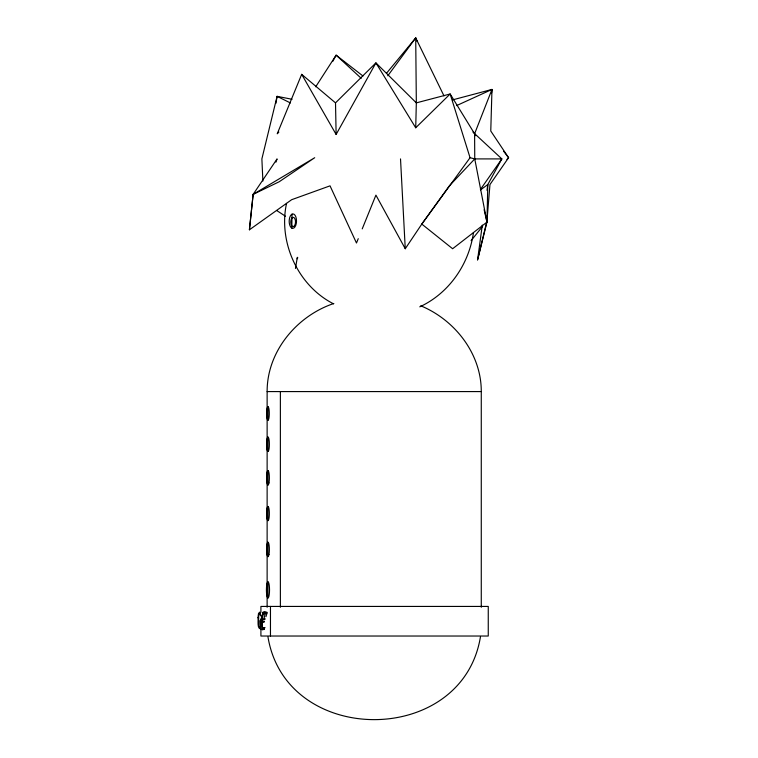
<?xml version="1.0" encoding="UTF-8"?>
<svg xmlns="http://www.w3.org/2000/svg" width="758" height="758" viewBox="0 0 758 758"><rect width="100%" height="100%" fill="white"/><g stroke="black" fill="none" stroke-linecap="round" stroke-linejoin="round"><path stroke-width="1.14" d="M291.811 228.082A7.201 3.657 -89.1 0 1 289.186 221.109A7.201 3.657 -89.1 0 1 291.991 214.173L292.948 213.927A7.201 3.657 -89.1 0 1 296.511 221.156A7.201 3.657 -89.1 0 1 292.749 228.329L291.811 228.082L292.038 214.154M482.296 225.098L477.578 259.871L486.968 222.103L487.801 184.545L501.853 158.905L472.973 132.1M475.787 135.72L450.157 93.983L415.716 127.78L416.332 102.87L415.716 37.9L386.438 73.355M452.573 99.885L491.97 89.435L490.767 131.011L508.59 157.711L489.962 184.545L486.968 220.9L477.578 259.871M265.679 612.597L264.04 612.786L265.679 612.597L264.04 612.786L265.679 612.597L264.855 612.691M267.129 607.281L267.129 391.583C266.968 351.57 296.719 315.934 333.823 303.494M358.25 238.675L356.478 243.024L330.033 185.843L291.641 199.705L249.41 229.807L253.144 194.361L277.087 158.905L275.94 162.146M249.41 229.807L253.144 194.361L314.712 157.711L279.228 181.74L253.144 194.361M491.591 92.94L491.97 89.435L456.591 105.599M487.015 190.334L487.801 184.545L480.6 189.841M275.959 103.287L277.087 96.342L292.076 99.27M295.459 268.465L297.25 257.758M480.43 636.91C462.285 747.199 286.126 747.199 267.972 636.91M261.747 623.029L261.652 621.162L260.799 620.47L263.064 612.104L264.656 611.592L267.242 612.417L265.935 616.69M263.689 620.025L265.148 613.753L266.74 613.241M264.305 629.434L262.135 629.68L262.552 627.899L261.709 620.48L261.804 623.787M262.96 629.491L263.32 627.956L264.94 627.766M261.652 621.162L263.414 613.629L262.543 612.957M261.823 622.356L262.022 628.325L264.182 628.022M473.447 232.649C468.984 264.334 449.02 293.299 419.761 306.848M286.543 203.371C278.12 242.153 297.913 285.747 333.539 303.835M265.404 618.983L262.06 619.428L262.041 622.498L264.201 622.166M491.97 89.435L474.603 133.778L474.754 158.905L486.968 222.103L452.621 248.738L421.799 224.084L449.361 185.843L474.754 158.905L501.853 158.905L480.373 189.547M362.229 228.878L375.921 195.138L405.255 248.738L421.799 224.084L470.055 157.711L450.157 93.983L416.332 102.87L375.921 62.895L335.51 102.87L336.126 134.45L375.921 62.895L415.716 127.78M335.51 102.87L301.684 74.341L277.239 133.778L278.868 132.1M262.638 613.933L260.799 620.47M332.781 61.379L336.126 55.154L362.959 76.008M315.716 86.791L336.126 55.154L361.215 78.311M387.793 75.791L415.716 37.9L443.989 95.887M471.088 240.656L482.638 226.291M506.979 159.445L508.59 157.711L503.691 151.325M262.277 621.674L264.514 621.333M262.552 627.899L264.722 627.652M264.125 629.064L262.135 629.68M267.129 391.583L481.273 391.583L481.273 607.281M263.414 613.629L265.148 613.753M470.055 157.711L474.754 158.905M420.775 305.806C454.933 319.914 481.425 353.853 481.273 391.583M290.409 102.946L277.087 96.342L261.88 158.905L262.884 181.039M276.613 210.459L285.434 216.219M301.684 74.341L336.126 134.45M415.716 37.9L417.023 41.207M484.116 209.682L486.968 222.103M400.518 158.905L405.255 248.738M280.375 391.583L280.375 607.281M270.464 606.428L270.464 636.028M267.972 406.676A6.775 1.308 -90 0 1 269.109 416.843A6.775 1.308 -90 0 1 266.835 416.843A6.775 1.308 -90 0 1 267.972 406.676L267.972 420.235M267.972 437.082L267.972 451.484A7.201 1.393 -90 0 0 269.365 444.283A7.201 1.393 -90 0 0 267.972 437.082A7.201 1.393 90 0 0 266.579 444.283A7.201 1.393 90 0 0 267.972 451.484M267.972 470.614L267.972 485.016M267.972 506.486L267.972 520.642A7.078 1.364 90 0 0 269.156 510.02A7.078 1.364 90 0 0 266.788 510.02A7.078 1.364 90 0 0 267.972 520.642M267.972 542.235L267.972 556.637M267.972 581.86L267.972 597.967A8.054 1.554 -90 0 0 269.526 589.913A8.054 1.554 -90 0 0 267.972 581.86A8.054 1.554 90 0 0 266.418 589.913A8.054 1.554 90 0 0 267.972 597.967M260.913 612.35L260.913 606.428L488.256 606.428L488.256 636.028L260.913 636.028L260.913 628.922M297.269 257.36A1.687 0.654 -40.4 0 1 297.079 258.781M257.985 617.685C258.478 620.698 256.924 628.373 260.534 628.979L261.283 620.489L259.871 620.726L260.534 625.615L260.108 628.496L259.189 626.478L258.62 621.115L258.696 615.174L259.473 612.767L260.591 615.903L259.767 612.094L258.487 613.601L257.985 617.685M292.029 217.944L291.527 218.683A4.662 2.369 -89.1 0 0 291.442 225.268L291.925 226.017A4.662 2.369 -89.1 0 0 295.525 221.99A4.662 2.369 -89.1 0 0 292.029 217.944M268.957 482.912A7.201 1.393 -90 0 0 268.332 470.86A7.201 1.393 -90 0 0 266.626 479.681A7.201 1.393 -90 0 0 268.957 482.912M268.957 554.534A7.201 1.393 -90 0 0 268.332 542.482A7.201 1.393 -90 0 0 266.626 551.303A7.201 1.393 -90 0 0 268.957 554.534"/></g></svg>
